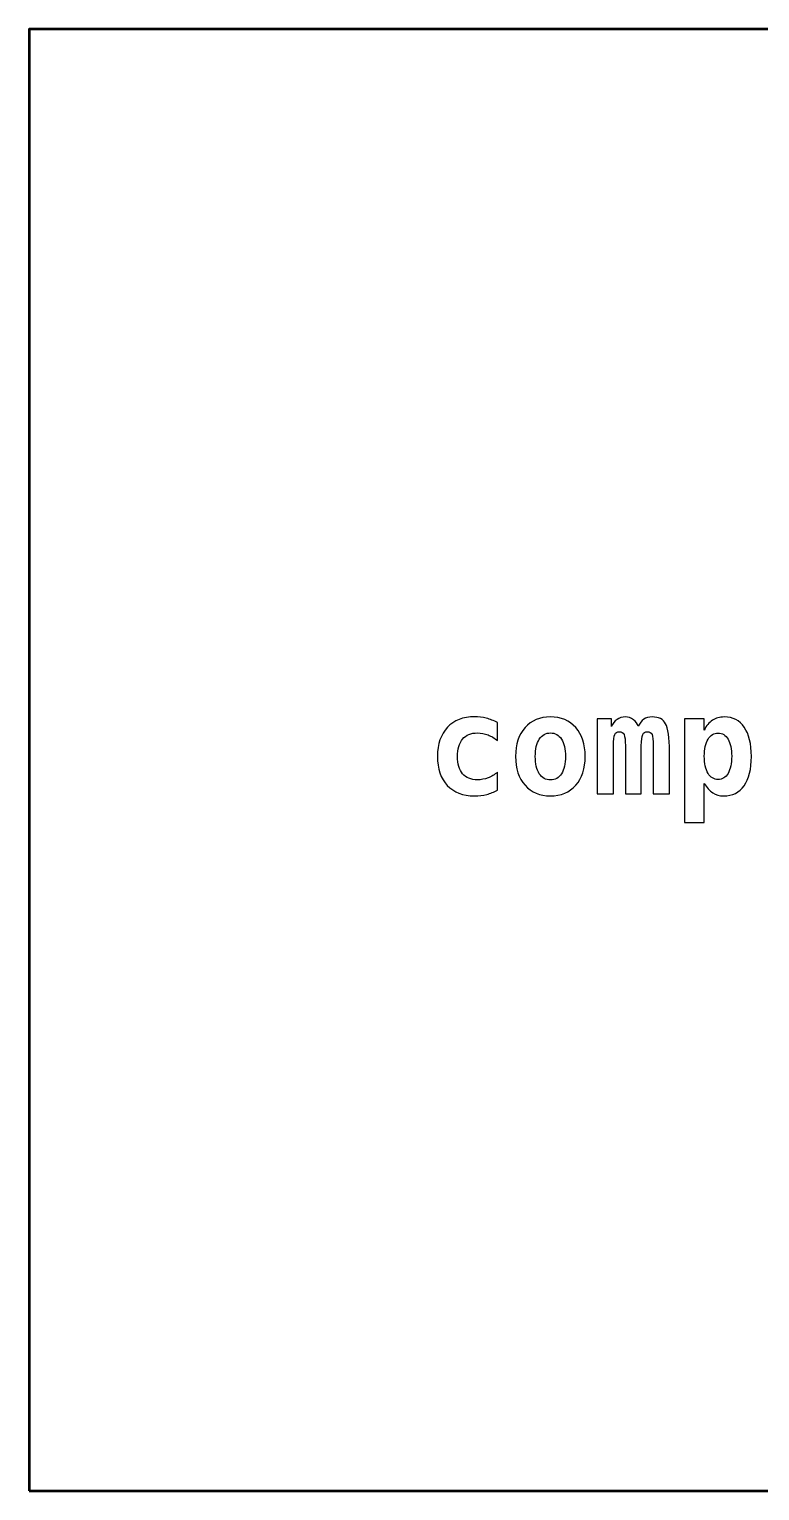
# Model space of a CAD drawing. Header units: centimetres. Extents: x -10.8 to 29.8, y -19.8 to 32.2.
# Drawn here: x -10.75 to -8.502, y 2.75 to 7.25 of the extents above; entities that cross this region are included whole.
import ezdxf

# ---------------------------------------------------------------- set-up
doc = ezdxf.new("R2010")
doc.units = ezdxf.units.CM
doc.header["$MEASUREMENT"] = 0
doc.layers.add('Layer 1', color=7, linetype='Continuous')

msp = doc.modelspace()

# ---------------------------------------------------------------- linework, layer by layer
at = {"layer": 'Layer 1', "lineweight": 53}
msp.add_lwpolyline([(-10.75, 2.75), (-6.25, 2.75), (-6.25, 7.25), (-10.75, 7.25), (-10.75, 2.75)], close=True, dxfattribs=at)
at = {"layer": 'Layer 1'}
for points, knots in [([(-9.30897, 4.90729), (-9.31912, 4.90137), (-9.33013, 4.89692), (-9.34184, 4.89396), (-9.34184, 4.89396), (-9.35356, 4.891), (-9.36611, 4.88951), (-9.37966, 4.88951), (-9.37966, 4.88951), (-9.41536, 4.88951), (-9.44323, 4.90024), (-9.46334, 4.92176), (-9.46334, 4.92176), (-9.48345, 4.94321), (-9.49354, 4.97298), (-9.49354, 5.01101), (-9.49354, 5.01101), (-9.49354, 5.04918), (-9.48338, 5.07902), (-9.46313, 5.10061), (-9.46313, 5.10061), (-9.44288, 5.12213), (-9.41494, 5.13293), (-9.37924, 5.13293), (-9.37924, 5.13293), (-9.36682, 5.13293), (-9.3549, 5.13145), (-9.3434, 5.12855), (-9.3434, 5.12855), (-9.3319, 5.12566), (-9.32039, 5.12122), (-9.30897, 5.11515), (-9.30897, 5.11515), (-9.30897, 5.11515), (-9.30897, 5.05969), (-9.30897, 5.05969), (-9.30897, 5.05969), (-9.31778, 5.06731), (-9.32745, 5.07317), (-9.33803, 5.07726), (-9.33803, 5.07726), (-9.34855, 5.08135), (-9.35948, 5.0834), (-9.37077, 5.0834), (-9.37077, 5.0834), (-9.39046, 5.0834), (-9.40563, 5.07712), (-9.41621, 5.06456), (-9.41621, 5.06456), (-9.42686, 5.052), (-9.43215, 5.03415), (-9.43215, 5.01101), (-9.43215, 5.01101), (-9.43215, 4.98787), (-9.42686, 4.97009), (-9.41621, 4.95767), (-9.41621, 4.95767), (-9.40563, 4.94525), (-9.39046, 4.93904), (-9.37077, 4.93904), (-9.37077, 4.93904), (-9.35906, 4.93904), (-9.34812, 4.94102), (-9.33789, 4.9449), (-9.33789, 4.9449), (-9.32773, 4.94885), (-9.31807, 4.95478), (-9.30897, 4.96275), (-9.30897, 4.96275), (-9.30897, 4.96275), (-9.30897, 4.90729), (-9.30897, 4.90729)], [0, 0, 0, 0, 0.0526316, 0.0526316, 0.0526316, 0.0526316, 0.1052632, 0.1052632, 0.1052632, 0.1052632, 0.1578947, 0.1578947, 0.1578947, 0.1578947, 0.2105263, 0.2105263, 0.2105263, 0.2105263, 0.2631579, 0.2631579, 0.2631579, 0.2631579, 0.3157895, 0.3157895, 0.3157895, 0.3157895, 0.3684211, 0.3684211, 0.3684211, 0.3684211, 0.4210526, 0.4210526, 0.4210526, 0.4210526, 0.4736842, 0.4736842, 0.4736842, 0.4736842, 0.5263158, 0.5263158, 0.5263158, 0.5263158, 0.5789474, 0.5789474, 0.5789474, 0.5789474, 0.6315789, 0.6315789, 0.6315789, 0.6315789, 0.6842105, 0.6842105, 0.6842105, 0.6842105, 0.7368421, 0.7368421, 0.7368421, 0.7368421, 0.7894737, 0.7894737, 0.7894737, 0.7894737, 0.8421053, 0.8421053, 0.8421053, 0.8421053, 0.8947368, 0.8947368, 0.8947368, 0.8947368, 1, 1, 1, 1]), ([(-9.25309, 5.01101), (-9.25309, 5.04833), (-9.24342, 5.0779), (-9.22409, 5.09977), (-9.22409, 5.09977), (-9.20469, 5.12157), (-9.17873, 5.1325), (-9.14606, 5.1325), (-9.14606, 5.1325), (-9.11332, 5.1325), (-9.08729, 5.12157), (-9.06788, 5.09977), (-9.06788, 5.09977), (-9.04855, 5.0779), (-9.03889, 5.04833), (-9.03889, 5.01101), (-9.03889, 5.01101), (-9.03889, 4.97369), (-9.04855, 4.94412), (-9.06788, 4.92225), (-9.06788, 4.92225), (-9.08729, 4.90045), (-9.11332, 4.88951), (-9.14606, 4.88951), (-9.14606, 4.88951), (-9.17873, 4.88951), (-9.20469, 4.90045), (-9.22409, 4.92225), (-9.22409, 4.92225), (-9.24342, 4.94412), (-9.25309, 4.97369), (-9.25309, 5.01101)], [0, 0, 0, 0, 0.1111111, 0.1111111, 0.1111111, 0.1111111, 0.2222222, 0.2222222, 0.2222222, 0.2222222, 0.3333333, 0.3333333, 0.3333333, 0.3333333, 0.4444444, 0.4444444, 0.4444444, 0.4444444, 0.5555556, 0.5555556, 0.5555556, 0.5555556, 0.6666667, 0.6666667, 0.6666667, 0.6666667, 0.7777778, 0.7777778, 0.7777778, 0.7777778, 1, 1, 1, 1]), ([(-8.87591, 5.10379), (-8.87139, 5.1136), (-8.86561, 5.12079), (-8.85855, 5.12545), (-8.85855, 5.12545), (-8.8515, 5.13018), (-8.84289, 5.1325), (-8.83273, 5.1325), (-8.83273, 5.1325), (-8.81276, 5.1325), (-8.79893, 5.12559), (-8.79131, 5.11183), (-8.79131, 5.11183), (-8.78362, 5.09807), (-8.77981, 5.06936), (-8.77981, 5.02583), (-8.77981, 5.02583), (-8.77981, 5.02583), (-8.77981, 4.89544), (-8.77981, 4.89544), (-8.77981, 4.89544), (-8.77981, 4.89544), (-8.82934, 4.89544), (-8.82934, 4.89544), (-8.82934, 4.89544), (-8.82934, 4.89544), (-8.82934, 5.04403), (-8.82934, 5.04403), (-8.82934, 5.04403), (-8.82934, 5.06124), (-8.83068, 5.07274), (-8.83329, 5.07853), (-8.83329, 5.07853), (-8.8359, 5.08432), (-8.84063, 5.08721), (-8.84754, 5.08721), (-8.84754, 5.08721), (-8.85446, 5.08721), (-8.85926, 5.08425), (-8.86201, 5.07832), (-8.86201, 5.07832), (-8.86476, 5.07239), (-8.86617, 5.06096), (-8.86617, 5.04403), (-8.86617, 5.04403), (-8.86617, 5.04403), (-8.86617, 4.89544), (-8.86617, 4.89544), (-8.86617, 4.89544), (-8.86617, 4.89544), (-8.91528, 4.89544), (-8.91528, 4.89544), (-8.91528, 4.89544), (-8.91528, 4.89544), (-8.91528, 5.04403), (-8.91528, 5.04403), (-8.91528, 5.04403), (-8.91528, 5.06096), (-8.91669, 5.07239), (-8.91944, 5.07832), (-8.91944, 5.07832), (-8.92219, 5.08425), (-8.92699, 5.08721), (-8.9339, 5.08721), (-8.9339, 5.08721), (-8.94082, 5.08721), (-8.94555, 5.08432), (-8.94816, 5.07853), (-8.94816, 5.07853), (-8.95077, 5.07274), (-8.95211, 5.06124), (-8.95211, 5.04403), (-8.95211, 5.04403), (-8.95211, 5.04403), (-8.95211, 4.89544), (-8.95211, 4.89544), (-8.95211, 4.89544), (-8.95211, 4.89544), (-9.00164, 4.89544), (-9.00164, 4.89544), (-9.00164, 4.89544), (-9.00164, 4.89544), (-9.00164, 5.127), (-9.00164, 5.127), (-9.00164, 5.127), (-9.00164, 5.127), (-8.95761, 5.127), (-8.95761, 5.127), (-8.95761, 5.127), (-8.95761, 5.127), (-8.95761, 5.10294), (-8.95761, 5.10294), (-8.95761, 5.10294), (-8.95415, 5.11204), (-8.94865, 5.11924), (-8.94103, 5.12453), (-8.94103, 5.12453), (-8.93348, 5.12982), (-8.92501, 5.1325), (-8.91563, 5.1325), (-8.91563, 5.1325), (-8.90625, 5.1325), (-8.89771, 5.12968), (-8.88995, 5.12411), (-8.88995, 5.12411), (-8.88226, 5.11853), (-8.87753, 5.11176), (-8.87591, 5.10379)], [0, 0, 0, 0, 0.0357143, 0.0357143, 0.0357143, 0.0357143, 0.0714286, 0.0714286, 0.0714286, 0.0714286, 0.1071429, 0.1071429, 0.1071429, 0.1071429, 0.1428571, 0.1428571, 0.1428571, 0.1428571, 0.1785714, 0.1785714, 0.1785714, 0.1785714, 0.2142857, 0.2142857, 0.2142857, 0.2142857, 0.25, 0.25, 0.25, 0.25, 0.2857143, 0.2857143, 0.2857143, 0.2857143, 0.3214286, 0.3214286, 0.3214286, 0.3214286, 0.3571429, 0.3571429, 0.3571429, 0.3571429, 0.3928571, 0.3928571, 0.3928571, 0.3928571, 0.4285714, 0.4285714, 0.4285714, 0.4285714, 0.4642857, 0.4642857, 0.4642857, 0.4642857, 0.5, 0.5, 0.5, 0.5, 0.5357143, 0.5357143, 0.5357143, 0.5357143, 0.5714286, 0.5714286, 0.5714286, 0.5714286, 0.6071429, 0.6071429, 0.6071429, 0.6071429, 0.6428571, 0.6428571, 0.6428571, 0.6428571, 0.6785714, 0.6785714, 0.6785714, 0.6785714, 0.7142857, 0.7142857, 0.7142857, 0.7142857, 0.75, 0.75, 0.75, 0.75, 0.7857143, 0.7857143, 0.7857143, 0.7857143, 0.8214286, 0.8214286, 0.8214286, 0.8214286, 0.8571429, 0.8571429, 0.8571429, 0.8571429, 0.8928571, 0.8928571, 0.8928571, 0.8928571, 0.9285714, 0.9285714, 0.9285714, 0.9285714, 1, 1, 1, 1]), ([(-8.67229, 4.92811), (-8.67229, 4.92811), (-8.67229, 4.80739), (-8.67229, 4.80739), (-8.67229, 4.80739), (-8.67229, 4.80739), (-8.73283, 4.80739), (-8.73283, 4.80739), (-8.73283, 4.80739), (-8.73283, 4.80739), (-8.73283, 5.127), (-8.73283, 5.127), (-8.73283, 5.127), (-8.73283, 5.127), (-8.67229, 5.127), (-8.67229, 5.127), (-8.67229, 5.127), (-8.67229, 5.127), (-8.67229, 5.09229), (-8.67229, 5.09229), (-8.67229, 5.09229), (-8.66594, 5.10562), (-8.65762, 5.11564), (-8.64731, 5.12242), (-8.64731, 5.12242), (-8.63694, 5.12912), (-8.62488, 5.1325), (-8.61098, 5.1325), (-8.61098, 5.1325), (-8.58452, 5.1325), (-8.56399, 5.12192), (-8.54938, 5.10068), (-8.54938, 5.10068), (-8.53478, 5.07945), (-8.52751, 5.0496), (-8.52751, 5.01101), (-8.52751, 5.01101), (-8.52751, 4.97192), (-8.53492, 4.94187), (-8.54974, 4.92091), (-8.54974, 4.92091), (-8.56448, 4.89996), (-8.58565, 4.88951), (-8.61302, 4.88951), (-8.61302, 4.88951), (-8.62544, 4.88951), (-8.63652, 4.89269), (-8.6464, 4.89911), (-8.6464, 4.89911), (-8.6562, 4.90553), (-8.66488, 4.9152), (-8.67229, 4.92811)], [0, 0, 0, 0, 0.0714286, 0.0714286, 0.0714286, 0.0714286, 0.1428571, 0.1428571, 0.1428571, 0.1428571, 0.2142857, 0.2142857, 0.2142857, 0.2142857, 0.2857143, 0.2857143, 0.2857143, 0.2857143, 0.3571429, 0.3571429, 0.3571429, 0.3571429, 0.4285714, 0.4285714, 0.4285714, 0.4285714, 0.5, 0.5, 0.5, 0.5, 0.5714286, 0.5714286, 0.5714286, 0.5714286, 0.6428571, 0.6428571, 0.6428571, 0.6428571, 0.7142857, 0.7142857, 0.7142857, 0.7142857, 0.7857143, 0.7857143, 0.7857143, 0.7857143, 0.8571429, 0.8571429, 0.8571429, 0.8571429, 1, 1, 1, 1]), ([(-9.14606, 5.0834), (-9.16052, 5.0834), (-9.17188, 5.07705), (-9.18014, 5.06428), (-9.18014, 5.06428), (-9.18839, 5.05151), (-9.19255, 5.03373), (-9.19255, 5.01101), (-9.19255, 5.01101), (-9.19255, 4.98829), (-9.18839, 4.97051), (-9.18014, 4.95774), (-9.18014, 4.95774), (-9.17188, 4.94497), (-9.16052, 4.93862), (-9.14606, 4.93862), (-9.14606, 4.93862), (-9.13152, 4.93862), (-9.12009, 4.94497), (-9.11184, 4.95774), (-9.11184, 4.95774), (-9.10358, 4.97051), (-9.09942, 4.98829), (-9.09942, 5.01101), (-9.09942, 5.01101), (-9.09942, 5.03373), (-9.10358, 5.05151), (-9.11184, 5.06428), (-9.11184, 5.06428), (-9.12009, 5.07705), (-9.13152, 5.0834), (-9.14606, 5.0834)], [0, 0, 0, 0, 0.1111111, 0.1111111, 0.1111111, 0.1111111, 0.2222222, 0.2222222, 0.2222222, 0.2222222, 0.3333333, 0.3333333, 0.3333333, 0.3333333, 0.4444444, 0.4444444, 0.4444444, 0.4444444, 0.5555556, 0.5555556, 0.5555556, 0.5555556, 0.6666667, 0.6666667, 0.6666667, 0.6666667, 0.7777778, 0.7777778, 0.7777778, 0.7777778, 1, 1, 1, 1]), ([(-8.58805, 5.01143), (-8.58805, 5.0338), (-8.59179, 5.0513), (-8.5992, 5.06393), (-8.5992, 5.06393), (-8.6066, 5.07663), (-8.61691, 5.08298), (-8.62996, 5.08298), (-8.62996, 5.08298), (-8.64301, 5.08298), (-8.65338, 5.07663), (-8.66093, 5.06393), (-8.66093, 5.06393), (-8.66848, 5.0513), (-8.67229, 5.0338), (-8.67229, 5.01143), (-8.67229, 5.01143), (-8.67229, 4.98914), (-8.66848, 4.97157), (-8.66093, 4.95894), (-8.66093, 4.95894), (-8.65338, 4.94624), (-8.64301, 4.93989), (-8.62996, 4.93989), (-8.62996, 4.93989), (-8.61691, 4.93989), (-8.6066, 4.94624), (-8.5992, 4.95894), (-8.5992, 4.95894), (-8.59179, 4.97157), (-8.58805, 4.98914), (-8.58805, 5.01143)], [0, 0, 0, 0, 0.1111111, 0.1111111, 0.1111111, 0.1111111, 0.2222222, 0.2222222, 0.2222222, 0.2222222, 0.3333333, 0.3333333, 0.3333333, 0.3333333, 0.4444444, 0.4444444, 0.4444444, 0.4444444, 0.5555556, 0.5555556, 0.5555556, 0.5555556, 0.6666667, 0.6666667, 0.6666667, 0.6666667, 0.7777778, 0.7777778, 0.7777778, 0.7777778, 1, 1, 1, 1])]:
    msp.add_open_spline(points, degree=3, knots=knots, dxfattribs=at)

doc.saveas('drawing.dxf')
